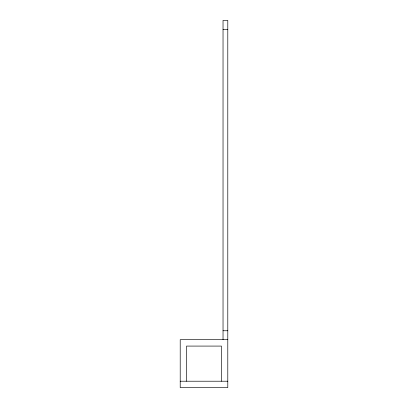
<?xml version="1.0" encoding="UTF-8"?>
<svg xmlns="http://www.w3.org/2000/svg" width="408" height="408" viewBox="0 0 408 408"><rect width="100%" height="100%" fill="white"/><g stroke="black" fill="none" stroke-linecap="round" stroke-linejoin="round"><path stroke-width="0.61" d="M223.033 29.34L227.791 29.34M223.033 330.755L227.791 330.755M227.791 339.696L180.209 339.696L180.209 387.6L227.791 387.6L227.791 20.4L223.033 20.4L223.033 339.696M180.209 381.215L227.791 381.215M221.447 381.215L221.447 346.081L186.553 346.081L186.553 381.215"/></g></svg>
